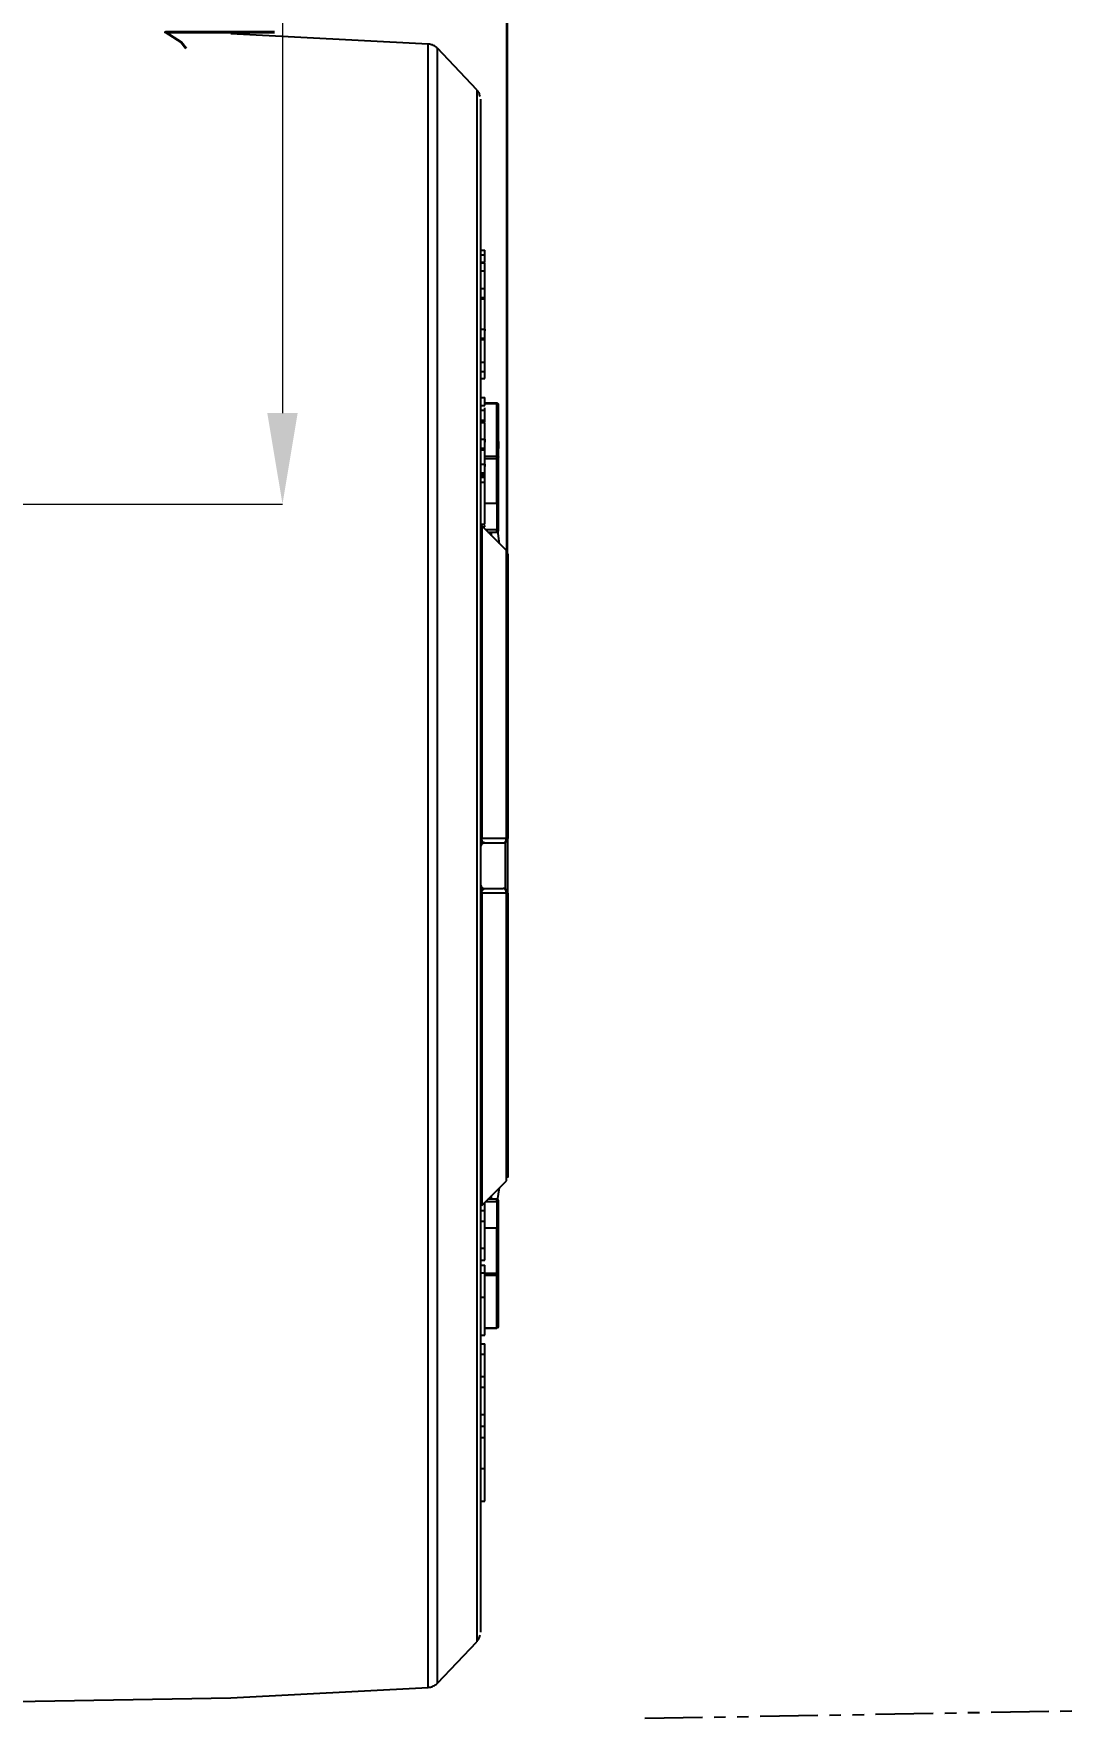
# Model space of a CAD drawing. Header units: millimetres. Extents: x 2278 to 4715, y 679 to 2402.
# Drawn here: x 3638.9 to 3752.6, y 1017 to 1202.3 of the extents above; entities that cross this region are included whole.
import ezdxf

# ---------------------------------------------------------------- set-up
doc = ezdxf.new("R2010")
doc.units = ezdxf.units.MM
doc.linetypes.add('PHANTOM', pattern=[12.7, 6.35, -1.27, 1.27, -1.27, 1.27, -1.27])
doc.layers.add('AM_5', color=3, linetype='Continuous', lineweight=25)
doc.styles.add('SLDTEXTSTYLE1', font='txt.shx', dxfattribs={"width": 0.7, "bigfont": 'gbcbig.shx'})
doc.dimstyles.new('SLDDIMSTYLE12$0', dxfattribs={"dimtxt": 12, "dimasz": 10, "dimexe": 0, "dimexo": 0.0625, "dimgap": 0.875, "dimtad": 1, "dimdec": 1, "dimlfac": 1.8, "dimrnd": 1e-09, "dimzin": 12, "dimdsep": 46, "dimtxsty": 'SLDTEXTSTYLE1', "dimcen": 0.09, "dimdle": 8.16, "dimclrd": 3, "dimclre": 3, "dimadec": 0, "dimazin": 3, "dimtfac": 1, "dimtdec": 1, "dimtofl": 0, "dimtmove": 0, "dimatfit": 3, "dimfxl": 0, "dimfrac": 2, "dimtolj": 1, "dimlwd": 5, "dimlwe": 5, "dimarcsym": 0})

# ---------------------------------------------------------------- blocks, each defined once
blk = doc.blocks.new('*D72')
at = {"layer": 'AM_5', "color": 3, "lineweight": 5, "transparency": 16777216}
blk.add_line((3519.1, 1224.84), (3519.1, 1303.01), dxfattribs=at)
at = {"layer": 'AM_5', "color": 3, "linetype": 'Continuous', "lineweight": 5, "transparency": 16777216}
for p, q in [((3529.1, 1303.01), (3681.1, 1303.01)), ((3691.1, 1143.11), (3691.1, 1303.01))]:
    blk.add_line(p, q, dxfattribs=at)
at = {"layer": 'AM_5', "color": 3, "transparency": 16777216}
for points in [[(3529.1, 1304.68), (3529.1, 1301.35), (3519.1, 1303.01)], [(3681.1, 1304.68), (3681.1, 1301.35), (3691.1, 1303.01)]]:
    blk.add_solid(points, dxfattribs=at)
at = {"layer": 'Defpoints', "color": 0, "transparency": 16777216}
for p in [(3691.1, 1303.01), (3519.1, 1224.77), (3691.1, 1143.05)]:
    blk.add_point(p, dxfattribs=at)
at = {"layer": 'AM_5', "color": 0, "transparency": 16777216, "insert": (3605.1, 1309.89), "char_height": 12, "attachment_point": 5, "style": 'SLDTEXTSTYLE1'}
blk.add_mtext('\\A1;172', dxfattribs=at)
blk = doc.blocks.new('*D62')
at = {"layer": 'AM_5', "color": 3, "lineweight": 5, "transparency": 16777216}
blk.add_line((3635.07, 1267.98), (3666.32, 1267.98), dxfattribs=at)
at = {"layer": 'AM_5', "color": 3, "linetype": 'Continuous', "lineweight": 5, "transparency": 16777216}
for p, q in [((3666.32, 1257.98), (3666.32, 1160.54)), ((3341.94, 1150.54), (3666.32, 1150.54))]:
    blk.add_line(p, q, dxfattribs=at)
at = {"layer": 'AM_5', "color": 3, "transparency": 16777216}
for points in [[(3664.65, 1257.98), (3667.99, 1257.98), (3666.32, 1267.98)], [(3664.65, 1160.54), (3667.99, 1160.54), (3666.32, 1150.54)]]:
    blk.add_solid(points, dxfattribs=at)
at = {"layer": 'Defpoints', "color": 0, "transparency": 16777216}
for p in [(3635.01, 1267.98), (3341.87, 1150.54), (3666.32, 1150.54)]:
    blk.add_point(p, dxfattribs=at)
at = {"layer": 'AM_5', "color": 0, "transparency": 16777216, "insert": (3659.44, 1209.26), "char_height": 12, "attachment_point": 5, "rotation": 90, "style": 'SLDTEXTSTYLE1'}
blk.add_mtext('\\A1;115', dxfattribs=at)
blk = doc.blocks.new('*D64')
at = {"layer": 'AM_5', "color": 3, "lineweight": 5, "transparency": 16777216}
blk.add_line((3690.95, 1143.67), (3690.95, 1277.53), dxfattribs=at)
at = {"layer": 'AM_5', "color": 3, "linetype": 'Continuous', "lineweight": 5, "transparency": 16777216}
for p, q in [((3700.95, 1277.53), (3856.04, 1277.53)), ((3866.04, 1145.48), (3866.04, 1277.53))]:
    blk.add_line(p, q, dxfattribs=at)
at = {"layer": 'AM_5', "color": 3, "transparency": 16777216}
for points in [[(3700.95, 1279.2), (3700.95, 1275.86), (3690.95, 1277.53)], [(3856.04, 1279.2), (3856.04, 1275.86), (3866.04, 1277.53)]]:
    blk.add_solid(points, dxfattribs=at)
at = {"layer": 'Defpoints', "color": 0, "transparency": 16777216}
for p in [(3866.04, 1277.53), (3866.04, 1145.42), (3690.95, 1143.6)]:
    blk.add_point(p, dxfattribs=at)
at = {"layer": 'AM_5', "color": 0, "transparency": 16777216, "insert": (3777.49, 1284.4), "char_height": 12, "attachment_point": 5, "style": 'SLDTEXTSTYLE1'}
blk.add_mtext('\\A1;195', dxfattribs=at)

msp = doc.modelspace()

# ---------------------------------------------------------------- linework, layer by layer
at = {"color": 7, "linetype": 'Continuous', "lineweight": 25}
for p, q in [((3682.354, 1201.116), (3660.625, 1202.254)), ((3687.687, 1196.094), (3683.363, 1200.65)), ((3688.099, 1178.465), (3688.599, 1178.465)), ((3688.599, 1177.955), (3688.599, 1178.465)), ((3688.099, 1177.955), (3688.599, 1177.955)), ((3688.099, 1177.125), (3688.599, 1177.125)), ((3688.099, 1177.061), (3688.599, 1177.061)), ((3688.099, 1176.167), (3688.599, 1176.167)), ((3688.599, 1177.125), (3688.599, 1177.955)), ((3688.599, 1176.167), (3688.599, 1177.061)), ((3688.099, 1174.253), (3688.599, 1174.253)), ((3688.099, 1173.231), (3688.599, 1173.231)), ((3688.099, 1173.104), (3688.599, 1173.104)), ((3688.599, 1173.231), (3688.599, 1174.253)), ((3688.599, 1173.359), (3688.599, 1173.355)), ((3688.599, 1173.104), (3688.599, 1173.231)), ((3688.599, 1169.785), (3688.599, 1173.104)), ((3688.099, 1169.785), (3688.599, 1169.785)), ((3688.099, 1168.764), (3688.599, 1168.764)), ((3688.599, 1168.764), (3688.599, 1169.785)), ((3688.599, 1168.636), (3688.599, 1168.764)), ((3688.099, 1168.636), (3688.599, 1168.636)), ((3688.599, 1166.147), (3688.599, 1168.636)), ((3688.099, 1166.147), (3688.599, 1166.147)), ((3688.099, 1165.126), (3688.599, 1165.126)), ((3688.599, 1165.126), (3688.599, 1166.147)), ((3688.599, 1164.36), (3688.599, 1165.126)), ((3688.099, 1164.36), (3688.599, 1164.36)), ((3688.099, 1162.254), (3688.599, 1162.254)), ((3688.099, 1161.36), (3688.599, 1161.36)), ((3688.599, 1161.36), (3688.599, 1162.254)), ((3689.899, 1161.625), (3688.599, 1161.625)), ((3688.599, 1161.59), (3689.899, 1161.59)), ((3688.099, 1160.849), (3688.599, 1160.849)), ((3688.099, 1159.764), (3688.599, 1159.764)), ((3688.099, 1159.573), (3688.599, 1159.573)), ((3688.099, 1159.509), (3688.599, 1159.509)), ((3688.599, 1159.764), (3688.599, 1160.849)), ((3688.599, 1159.573), (3688.599, 1159.764)), ((3688.599, 1157.658), (3688.599, 1159.509)), ((3688.099, 1157.658), (3688.599, 1157.658)), ((3688.599, 1156.701), (3688.599, 1157.658)), ((3688.099, 1156.701), (3688.599, 1156.701)), ((3688.099, 1156.509), (3688.599, 1156.509)), ((3688.599, 1156.509), (3688.599, 1156.701)), ((3688.599, 1154.914), (3688.599, 1156.509)), ((3688.599, 1155.809), (3689.899, 1155.809)), ((3690.099, 1157.4), (3690.099, 1156.635)), ((3688.099, 1154.914), (3688.599, 1154.914)), ((3688.099, 1153.956), (3688.599, 1153.956)), ((3688.599, 1155.556), (3689.899, 1155.556)), ((3688.599, 1153.956), (3688.599, 1154.914)), ((3688.599, 1153.765), (3688.599, 1153.956)), ((3689.899, 1150.623), (3689.899, 1155.556)), ((3690.099, 1150.765), (3690.099, 1155.697)), ((3688.599, 1153.765), (3688.099, 1153.765)), ((3688.099, 1153.637), (3688.599, 1153.637)), ((3688.099, 1153.51), (3688.599, 1153.51)), ((3688.099, 1152.935), (3688.599, 1152.935)), ((3688.599, 1153.637), (3688.599, 1153.765)), ((3688.599, 1153.573), (3688.599, 1153.637)), ((3688.599, 1153.51), (3688.599, 1153.573)), ((3688.599, 1152.935), (3688.599, 1153.51)), ((3688.599, 1150.623), (3689.899, 1150.623)), ((3688.099, 1148.34), (3688.599, 1148.34)), ((3690.953, 1145.421), (3688.246, 1148.128)), ((3688.353, 1148.021), (3688.599, 1148.021)), ((3688.599, 1148.021), (3688.599, 1148.184)), ((3689.899, 1147.699), (3688.675, 1147.699)), ((3688.929, 1147.445), (3689.899, 1147.445)), ((3688.932, 1147.442), (3689.899, 1147.442)), ((3689.296, 1147.078), (3689.296, 1147.442)), ((3689.299, 1147.075), (3689.299, 1147.442)), ((3689.899, 1147.442), (3689.899, 1147.445)), ((3690.002, 1147.709), (3689.96, 1147.962)), ((3691.06, 1139.407), (3691.035, 1139.334)), ((3691.054, 1139.375), (3691.072, 1139.438)), ((3691.076, 1139.45), (3691.082, 1139.474)), ((3688.246, 1113.803), (3690.953, 1113.806)), ((3688.599, 1113.275), (3690.599, 1113.275)), ((3690.953, 1113.806), (3690.953, 1114.289)), ((3690.953, 1107.744), (3688.246, 1107.746)), ((3688.478, 1108.245), (3688.599, 1108.275)), ((3688.599, 1108.275), (3690.599, 1108.275)), ((3690.953, 1106.813), (3690.953, 1107.744)), ((3691.082, 1084.926), (3691.093, 1084.928)), ((3691.035, 1082.215), (3691.06, 1082.143)), ((3691.072, 1082.112), (3691.054, 1082.175)), ((3691.099, 1081.93), (3691.075, 1082.105)), ((3691.082, 1082.076), (3691.076, 1082.1)), ((3688.246, 1073.421), (3690.953, 1076.128)), ((3689.296, 1074.107), (3689.296, 1074.471)), ((3689.299, 1074.107), (3689.299, 1074.474)), ((3689.984, 1073.967), (3690.202, 1075.377)), ((3688.099, 1072.85), (3688.599, 1072.85)), ((3688.599, 1072.85), (3688.599, 1073.775)), ((3688.599, 1071.705), (3688.599, 1072.85)), ((3688.675, 1073.85), (3689.899, 1073.85)), ((3689.899, 1074.104), (3688.928, 1074.104)), ((3689.899, 1074.107), (3688.931, 1074.107)), ((3689.899, 1074.104), (3689.899, 1074.107)), ((3688.099, 1071.705), (3688.599, 1071.705)), ((3688.599, 1068.687), (3688.599, 1071.705)), ((3689.899, 1070.926), (3688.599, 1070.926)), ((3689.899, 1065.993), (3689.899, 1070.926)), ((3690.099, 1065.852), (3690.099, 1070.784)), ((3688.599, 1068.687), (3688.099, 1068.687)), ((3688.099, 1067.399), (3688.599, 1067.399)), ((3688.099, 1066.873), (3688.599, 1066.873)), ((3688.599, 1063.911), (3688.599, 1066.873)), ((3688.099, 1066.027), (3688.599, 1066.027)), ((3688.599, 1063.351), (3688.599, 1066.027)), ((3688.599, 1065.993), (3689.899, 1065.993)), ((3688.599, 1065.74), (3689.899, 1065.74)), ((3690.099, 1062.713), (3690.099, 1065.852)), ((3688.099, 1063.351), (3688.599, 1063.351)), ((3690.099, 1060.124), (3690.099, 1062.713)), ((3688.599, 1059.958), (3689.899, 1059.958)), ((3688.599, 1059.924), (3689.899, 1059.924)), ((3688.099, 1059.167), (3688.599, 1059.167)), ((3688.099, 1058.206), (3688.599, 1058.206)), ((3688.099, 1057.064), (3688.599, 1057.064)), ((3688.599, 1054.603), (3688.599, 1057.064)), ((3688.099, 1054.603), (3688.599, 1054.603)), ((3688.599, 1053.458), (3688.599, 1054.603)), ((3688.099, 1053.458), (3688.599, 1053.458)), ((3688.599, 1050.439), (3688.599, 1053.458)), ((3688.099, 1050.439), (3688.599, 1050.439)), ((3688.099, 1049.161), (3688.599, 1049.161)), ((3688.099, 1047.916), (3688.599, 1047.916)), ((3688.099, 1044.508), (3688.599, 1044.508)), ((3688.599, 1040.895), (3688.599, 1044.508)), ((3688.099, 1040.895), (3688.599, 1040.895)), ((3683.363, 1020.899), (3687.687, 1025.456)), ((3531.099, 1017.034), (3660.625, 1019.295)), ((3660.625, 1019.295), (3682.354, 1020.434))]:
    msp.add_line(p, q, dxfattribs=at)
at = {"color": 7, "linetype": 'PHANTOM', "lineweight": 25}
msp.add_line((3706.182, 1017.034), (3835.708, 1019.295), dxfattribs=at)
at = {"color": 7, "linetype": 'Continuous', "lineweight": 25, "flags": 128}
for points in [[(3682.354, 1020.434), (3682.354, 1020.442), (3682.354, 1020.695), (3682.354, 1021.296), (3682.354, 1022.245), (3682.354, 1023.537), (3682.354, 1025.167), (3682.354, 1027.129), (3682.354, 1029.416), (3682.354, 1032.018), (3682.354, 1034.925), (3682.354, 1038.127), (3682.354, 1041.61), (3682.354, 1045.362), (3682.354, 1049.367), (3682.354, 1053.611), (3682.354, 1058.076), (3682.354, 1062.745), (3682.354, 1067.601), (3682.354, 1072.624), (3682.354, 1077.795), (3682.354, 1083.094), (3682.354, 1088.5), (3682.354, 1093.993), (3682.354, 1099.55), (3682.354, 1105.152), (3682.354, 1110.775), (3682.354, 1116.398), (3682.354, 1121.999), (3682.354, 1127.557), (3682.354, 1133.05), (3682.354, 1138.456), (3682.354, 1143.755), (3682.354, 1148.926), (3682.354, 1153.949), (3682.354, 1158.804), (3682.354, 1163.474), (3682.354, 1167.939), (3682.354, 1172.182), (3682.354, 1176.188), (3682.354, 1179.939), (3682.354, 1183.422), (3682.354, 1186.624), (3682.354, 1189.532), (3682.354, 1192.134), (3682.354, 1194.42), (3682.354, 1196.382), (3682.354, 1198.013), (3682.354, 1199.305), (3682.354, 1200.253), (3682.354, 1200.855), (3682.354, 1201.107), (3682.354, 1201.116)], [(3683.363, 1020.899), (3683.363, 1020.911), (3683.363, 1021.183), (3683.363, 1021.817), (3683.363, 1022.808), (3683.363, 1024.153), (3683.363, 1025.847), (3683.363, 1027.883), (3683.363, 1030.253), (3683.363, 1032.947), (3683.364, 1035.954), (3683.364, 1039.262), (3683.364, 1042.858), (3683.364, 1046.728), (3683.364, 1050.855), (3683.364, 1055.224), (3683.364, 1059.816), (3683.364, 1064.613), (3683.364, 1069.596), (3683.364, 1074.745), (3683.364, 1080.039), (3683.364, 1085.457), (3683.364, 1090.977), (3683.364, 1096.576), (3683.364, 1102.233), (3683.364, 1107.924), (3683.364, 1113.626), (3683.364, 1119.317), (3683.364, 1124.973), (3683.364, 1130.573), (3683.364, 1136.092), (3683.364, 1141.51), (3683.364, 1146.804), (3683.364, 1151.953), (3683.364, 1156.936), (3683.364, 1161.734), (3683.364, 1166.326), (3683.364, 1170.695), (3683.364, 1174.822), (3683.364, 1178.691), (3683.364, 1182.288), (3683.364, 1185.596), (3683.363, 1188.603), (3683.363, 1191.297), (3683.363, 1193.666), (3683.363, 1195.702), (3683.363, 1197.396), (3683.363, 1198.742), (3683.363, 1199.733), (3683.363, 1200.366), (3683.363, 1200.639), (3683.363, 1200.65)], [(3687.687, 1196.094), (3687.687, 1196.086), (3687.687, 1195.833), (3687.687, 1195.221), (3687.687, 1194.254), (3687.687, 1192.935), (3687.687, 1191.271), (3687.687, 1189.268), (3687.687, 1186.934), (3687.687, 1184.28), (3687.687, 1181.316), (3687.687, 1178.056), (3687.687, 1174.512), (3687.687, 1170.7), (3687.687, 1166.635), (3687.687, 1162.336), (3687.687, 1157.819), (3687.687, 1153.104), (3687.687, 1148.212), (3687.687, 1143.161), (3687.688, 1137.974), (3687.688, 1132.673), (3687.688, 1127.28), (3687.688, 1121.817), (3687.688, 1116.307), (3687.688, 1110.775), (3687.688, 1105.242), (3687.688, 1099.733), (3687.688, 1094.27), (3687.688, 1088.876), (3687.688, 1083.575), (3687.687, 1078.388), (3687.687, 1073.338), (3687.687, 1068.445), (3687.687, 1063.73), (3687.687, 1059.214), (3687.687, 1054.914), (3687.687, 1050.85), (3687.687, 1047.038), (3687.687, 1043.494), (3687.687, 1040.233), (3687.687, 1037.27), (3687.687, 1034.615), (3687.687, 1032.282), (3687.687, 1030.279), (3687.687, 1028.614), (3687.687, 1027.296), (3687.687, 1026.329), (3687.687, 1025.717), (3687.687, 1025.463), (3687.687, 1025.456)], [(3689.899, 1161.59), (3689.899, 1161.607), (3689.899, 1161.619), (3689.899, 1161.624), (3689.899, 1161.625)], [(3689.899, 1155.809), (3689.899, 1156.647), (3689.899, 1157.456), (3689.899, 1158.233), (3689.899, 1158.977), (3689.899, 1159.687), (3689.899, 1160.36), (3689.899, 1160.995), (3689.899, 1161.59)], [(3689.899, 1155.809), (3689.938, 1155.807), (3689.975, 1155.801), (3690.01, 1155.79), (3690.04, 1155.776), (3690.065, 1155.759), (3690.084, 1155.74), (3690.095, 1155.719), (3690.099, 1155.697)], [(3689.899, 1155.556), (3689.899, 1155.582), (3689.899, 1155.612), (3689.899, 1155.644), (3689.899, 1155.678), (3689.899, 1155.713), (3689.899, 1155.747), (3689.899, 1155.779), (3689.899, 1155.809)], [(3689.899, 1150.623), (3689.899, 1150.325), (3689.899, 1149.996), (3689.899, 1149.64), (3689.899, 1149.265), (3689.899, 1148.876), (3689.899, 1148.481), (3689.899, 1148.086), (3689.899, 1147.699)], [(3688.246, 1148.128), (3688.246, 1148.047), (3688.246, 1147.604), (3688.246, 1146.781), (3688.246, 1145.586), (3688.246, 1144.031), (3688.246, 1142.133), (3688.246, 1139.911), (3688.246, 1137.387), (3688.246, 1134.589), (3688.246, 1131.545), (3688.246, 1128.286), (3688.246, 1124.846), (3688.246, 1121.261), (3688.246, 1117.567), (3688.246, 1113.803)], [(3689.899, 1147.504), (3689.899, 1147.523), (3689.899, 1147.545), (3689.899, 1147.569), (3689.899, 1147.594), (3689.899, 1147.62), (3689.899, 1147.646), (3689.899, 1147.673), (3689.899, 1147.699)], [(3689.899, 1147.445), (3689.899, 1147.447), (3689.899, 1147.45), (3689.899, 1147.455), (3689.899, 1147.461), (3689.899, 1147.47), (3689.899, 1147.48), (3689.899, 1147.491), (3689.899, 1147.504)], [(3690.203, 1146.171), (3690.063, 1147.311), (3690.036, 1147.496)], [(3690.953, 1114.289), (3690.953, 1117.271), (3690.953, 1120.669), (3690.953, 1123.967), (3690.953, 1127.13), (3690.953, 1130.127), (3690.953, 1132.926), (3690.953, 1135.5), (3690.953, 1137.821), (3690.953, 1139.867), (3690.953, 1141.616), (3690.953, 1143.05), (3690.953, 1144.156), (3690.953, 1144.921), (3690.953, 1145.339), (3690.953, 1145.421)], [(3690.81, 1113.321), (3690.81, 1110.775), (3690.81, 1108.227)], [(3688.246, 1107.746), (3688.246, 1103.982), (3688.246, 1100.289), (3688.246, 1096.704), (3688.246, 1093.264), (3688.246, 1090.005), (3688.246, 1086.961), (3688.246, 1084.162), (3688.246, 1081.639), (3688.246, 1079.417), (3688.246, 1077.518), (3688.246, 1075.964), (3688.246, 1074.768), (3688.246, 1073.945), (3688.246, 1073.503), (3688.246, 1073.421)], [(3690.953, 1076.128), (3690.953, 1076.211), (3690.953, 1076.628), (3690.953, 1077.393), (3690.953, 1078.499), (3690.953, 1079.934), (3690.953, 1081.683), (3690.953, 1083.729), (3690.953, 1086.05), (3690.953, 1088.623), (3690.953, 1091.423), (3690.953, 1094.419), (3690.953, 1097.583), (3690.953, 1100.88), (3690.953, 1104.279), (3690.953, 1106.813)], [(3689.899, 1074.045), (3689.899, 1074.058), (3689.899, 1074.069), (3689.899, 1074.079), (3689.899, 1074.087), (3689.899, 1074.094), (3689.899, 1074.099), (3689.899, 1074.102), (3689.899, 1074.104)], [(3689.899, 1073.85), (3689.899, 1073.876), (3689.899, 1073.902), (3689.899, 1073.929), (3689.899, 1073.955), (3689.899, 1073.98), (3689.899, 1074.003), (3689.899, 1074.025), (3689.899, 1074.045)], [(3689.899, 1073.85), (3689.899, 1073.463), (3689.899, 1073.068), (3689.899, 1072.673), (3689.899, 1072.284), (3689.899, 1071.908), (3689.899, 1071.553), (3689.899, 1071.223), (3689.899, 1070.926)], [(3689.899, 1065.74), (3689.899, 1065.77), (3689.899, 1065.802), (3689.899, 1065.836), (3689.899, 1065.871), (3689.899, 1065.905), (3689.899, 1065.937), (3689.899, 1065.967), (3689.899, 1065.993)], [(3689.899, 1065.74), (3689.938, 1065.742), (3689.975, 1065.748), (3690.01, 1065.758), (3690.04, 1065.772), (3690.065, 1065.789), (3690.084, 1065.809), (3690.095, 1065.83), (3690.099, 1065.852)], [(3689.899, 1059.958), (3689.899, 1060.554), (3689.899, 1061.189), (3689.899, 1061.862), (3689.899, 1062.572), (3689.899, 1063.316), (3689.899, 1064.093), (3689.899, 1064.902), (3689.899, 1065.74)], [(3689.899, 1059.983), (3689.899, 1059.96), (3689.899, 1059.943), (3689.899, 1059.931), (3689.899, 1059.925), (3689.899, 1059.924)], [(3689.899, 1059.924), (3689.899, 1059.925), (3689.899, 1059.93), (3689.899, 1059.941), (3689.899, 1059.958)]]:
    msp.add_lwpolyline(points, dxfattribs=at)
at = {"color": 7, "linetype": 'Continuous', "lineweight": 25}
for centre, radius, start, end in [((3689.915, 1161.406), 0.185, 5.85572, 94.84996), ((3689.924, 1155.733), 0.179, 261.95044, 348.57855), ((3689.924, 1150.8), 0.179, 261.95044, 348.57855), ((3689.945, 1147.472), 0.232, 48.45882, 101.56135), ((3689.899, 1147.645), 0.2, 269.98753, 359.98753), ((3689.899, 1147.642), 0.2, 270, 360), ((3688.599, 1112.775), 0.5, 89.99997, 180), ((3690.599, 1113.775), 0.5, 270, 360), ((3690.971, 1113.53), 0.277, 62.37638, 93.77215), ((3688.599, 1108.775), 0.5, 180, 270.00004), ((3690.599, 1107.775), 0.5, 360, 90), ((3690.971, 1108.02), 0.277, 266.22785, 297.62362), ((3689.899, 1073.907), 0.2, 360, 90), ((3689.899, 1073.904), 0.2, 0.01246, 90.01247), ((3689.945, 1074.077), 0.232, 258.43864, 311.54119), ((3689.924, 1070.749), 0.179, 11.42145, 98.04956), ((3689.924, 1065.816), 0.179, 11.42145, 98.04956), ((3689.915, 1060.143), 0.185, 265.15004, 354.14429)]:
    msp.add_arc(centre, radius, start, end, dxfattribs=at)
for points, knots in [([(3683.37, 1200.621), (3683.332, 1200.668), (3683.189, 1200.842), (3682.843, 1201.041), (3682.522, 1201.083), (3682.366, 1201.104)], [0, 0, 0, 0, 0.1560443, 0.589322, 1, 1, 1, 1]), ([(3688.07, 1195.339), (3688.036, 1195.479), (3687.974, 1195.732), (3687.807, 1195.931), (3687.732, 1196.019)], [0, 0, 0, 0, 0.5529909, 1, 1, 1, 1]), ([(3688.099, 1195.054), (3688.099, 1194.997), (3688.099, 1194.881), (3688.099, 1193.524), (3688.099, 1191.313), (3688.099, 1188.19), (3688.099, 1184.211), (3688.099, 1179.415), (3688.099, 1173.857), (3688.099, 1167.598), (3688.099, 1160.708), (3688.099, 1153.263), (3688.099, 1145.346), (3688.099, 1137.045), (3688.099, 1128.452), (3688.099, 1119.663), (3688.099, 1113.737), (3688.099, 1110.775)], [0, 0, 0, 0, 0.0663505, 0.1330398, 0.199729, 0.2664183, 0.3331075, 0.3997968, 0.466486, 0.5331753, 0.5998645, 0.6665538, 0.733243, 0.7999323, 0.8666215, 0.9333108, 1, 1, 1, 1]), ([(3688.599, 1174.253), (3688.599, 1174.514), (3688.599, 1174.971), (3688.599, 1175.522), (3688.599, 1175.84), (3688.599, 1175.981), (3688.599, 1176.052), (3688.599, 1176.112), (3688.599, 1176.149), (3688.599, 1176.167)], [0, 0, 0, 0, 0.4018451, 0.700925, 0.8501447, 0.9000038, 0.92545, 0.9625731, 1, 1, 1, 1]), ([(3688.599, 1169.657), (3688.599, 1170.113), (3688.599, 1170.95), (3688.599, 1171.772), (3688.599, 1172.146)], [0, 0, 0, 0, 0.5444227, 1, 1, 1, 1]), ([(3688.599, 1169.785), (3688.599, 1169.767), (3688.599, 1169.731), (3688.599, 1169.673), (3688.599, 1169.615), (3688.599, 1169.587), (3688.599, 1169.589), (3688.599, 1169.589)], [0, 0, 0, 0, 0.1133857, 0.2261004, 0.4521085, 0.9035522, 1, 1, 1, 1]), ([(3690.084, 1161.478), (3690.082, 1161.489), (3690.078, 1161.51), (3690.063, 1161.539), (3690.043, 1161.565), (3690.018, 1161.587), (3689.989, 1161.604), (3689.959, 1161.616), (3689.928, 1161.623), (3689.908, 1161.624), (3689.899, 1161.625)], [0, 0, 0, 0, 0.1371732, 0.2714331, 0.4024836, 0.5300389, 0.6538238, 0.7735757, 0.8890458, 1, 1, 1, 1]), ([(3688.599, 1160.849), (3688.599, 1160.865), (3688.599, 1160.953), (3688.599, 1161.039), (3688.599, 1161.111)], [0, 0, 0, 0, 0.1741084, 1, 1, 1, 1]), ([(3688.599, 1157.658), (3688.599, 1157.633), (3688.599, 1157.596), (3688.599, 1157.545), (3688.599, 1157.5), (3688.599, 1157.45), (3688.599, 1157.373), (3688.599, 1157.32), (3688.599, 1157.331), (3688.599, 1157.339)], [0, 0, 0, 0, 0.0628935, 0.0931861, 0.1255191, 0.1834586, 0.2508615, 0.5002621, 1, 1, 1, 1]), ([(3688.599, 1154.914), (3688.599, 1154.898), (3688.599, 1154.872), (3688.599, 1154.833), (3688.599, 1154.8), (3688.599, 1154.744), (3688.599, 1154.684), (3688.599, 1154.65), (3688.599, 1154.655), (3688.599, 1154.658)], [0, 0, 0, 0, 0.0518131, 0.0882956, 0.1299462, 0.1775457, 0.3534829, 0.7059159, 1, 1, 1, 1]), ([(3688.599, 1148.34), (3688.599, 1148.859), (3688.599, 1149.887), (3688.599, 1151.432), (3688.599, 1152.43), (3688.599, 1152.935)], [0, 0, 0, 0, 0.3347977, 0.6633059, 1, 1, 1, 1]), ([(3690.099, 1147.645), (3690.099, 1147.917), (3690.099, 1148.472), (3690.099, 1149.324), (3690.099, 1150.126), (3690.099, 1150.554), (3690.099, 1150.765)], [0, 0, 0, 0, 0.24558897, 0.5, 0.75441103, 1, 1, 1, 1]), ([(3691.099, 1145.068), (3691.099, 1145.023), (3691.099, 1144.933), (3691.099, 1144.19), (3691.099, 1142.755), (3691.099, 1140.208), (3691.099, 1136.665), (3691.099, 1132.939), (3691.099, 1129.4), (3691.099, 1125.628), (3691.099, 1121.716), (3691.099, 1117.765), (3691.099, 1115.093), (3691.099, 1113.775)], [0, 0, 0, 0, 0.07827687, 0.15871, 0.24116849, 0.36932909, 0.49988873, 0.58696496, 0.67333854, 0.75883145, 0.84127172, 0.92171409, 1, 1, 1, 1]), ([(3691.099, 1139.62), (3691.099, 1139.752), (3691.099, 1140.016), (3691.099, 1140.378), (3691.099, 1140.714), (3691.099, 1141.021), (3691.099, 1141.3), (3691.099, 1141.55), (3691.099, 1141.701), (3691.099, 1141.804), (3691.099, 1141.92), (3691.099, 1142.074), (3691.099, 1142.215), (3691.099, 1142.421), (3691.099, 1142.46), (3691.099, 1142.492)], [0, 0, 0, 0, 0.07144385, 0.14288374, 0.21431988, 0.28576303, 0.35720674, 0.42863778, 0.50005558, 0.50406448, 0.53604837, 0.6252562, 0.69323765, 0.75009307, 1, 1, 1, 1]), ([(3691.03, 1139.331), (3691.047, 1139.368), (3691.088, 1139.46), (3691.095, 1139.56), (3691.099, 1139.62)], [0, 0, 0, 0, 0.4097539, 1, 1, 1, 1]), ([(3691.099, 1139.62), (3691.099, 1139.572), (3691.099, 1139.521), (3691.083, 1139.474), (3691.082, 1139.471)], [0, 0, 0, 0, 0.946273, 1, 1, 1, 1]), ([(3691.099, 1107.777), (3691.099, 1108.776), (3691.099, 1111.029), (3691.099, 1114.552), (3691.099, 1118.274), (3691.099, 1121.891), (3691.099, 1125.349), (3691.099, 1128.604), (3691.099, 1131.599), (3691.099, 1134.325), (3691.099, 1135.855), (3691.099, 1136.62)], [0, 0, 0, 0, 0.0904762, 0.2041666, 0.3178571, 0.4315476, 0.5452381, 0.6589286, 0.772619, 0.8863095, 1, 1, 1, 1]), ([(3688.229, 1113.362), (3688.251, 1113.347), (3688.309, 1113.307), (3688.413, 1113.306), (3688.478, 1113.305)], [0, 0, 0, 0, 0.3808157, 1, 1, 1, 1]), ([(3688.599, 1113.275), (3688.559, 1113.28), (3688.479, 1113.291), (3688.384, 1113.368), (3688.317, 1113.468), (3688.277, 1113.56), (3688.254, 1113.656), (3688.245, 1113.74), (3688.246, 1113.782), (3688.246, 1113.803)], [0, 0, 0, 0, 0.28654563, 0.56106869, 0.68919014, 0.8054766, 0.90650496, 0.95317639, 1, 1, 1, 1]), ([(3690.599, 1113.275), (3690.646, 1113.282), (3690.719, 1113.293), (3690.803, 1113.362), (3690.861, 1113.433), (3690.905, 1113.516), (3690.947, 1113.64), (3690.951, 1113.74), (3690.953, 1113.806)], [0, 0, 0, 0, 0.238585, 0.3787456, 0.4999975, 0.6362115, 0.761415, 1, 1, 1, 1]), ([(3688.099, 1110.775), (3688.099, 1107.812), (3688.099, 1101.887), (3688.099, 1093.097), (3688.099, 1084.505), (3688.099, 1076.203), (3688.099, 1068.286), (3688.099, 1060.842), (3688.099, 1053.951), (3688.099, 1047.692), (3688.099, 1042.134), (3688.099, 1037.338), (3688.099, 1033.36), (3688.099, 1030.236), (3688.099, 1028.026), (3688.099, 1026.668), (3688.099, 1026.552), (3688.099, 1026.495)], [0, 0, 0, 0, 0.066684, 0.133368, 0.200052, 0.266736, 0.33342, 0.400104, 0.466788, 0.533472, 0.600156, 0.66684, 0.7335241, 0.8002081, 0.8668921, 0.9335761, 1, 1, 1, 1]), ([(3688.478, 1108.245), (3688.413, 1108.244), (3688.309, 1108.242), (3688.251, 1108.203), (3688.229, 1108.188)], [0, 0, 0, 0, 0.6187385, 1, 1, 1, 1]), ([(3688.246, 1107.746), (3688.246, 1107.767), (3688.245, 1107.81), (3688.254, 1107.894), (3688.277, 1107.99), (3688.317, 1108.081), (3688.384, 1108.183), (3688.44, 1108.22), (3688.478, 1108.245)], [0, 0, 0, 0, 0.0657455, 0.1312299, 0.2728945, 0.435902, 0.6154442, 1, 1, 1, 1]), ([(3690.953, 1107.744), (3690.951, 1107.809), (3690.947, 1107.909), (3690.905, 1108.033), (3690.861, 1108.117), (3690.803, 1108.188), (3690.719, 1108.256), (3690.646, 1108.268), (3690.599, 1108.275)], [0, 0, 0, 0, 0.2385849, 0.3638389, 0.5000025, 0.6213043, 0.7614151, 1, 1, 1, 1]), ([(3691.099, 1107.775), (3691.099, 1106.413), (3691.099, 1103.69), (3691.099, 1099.718), (3691.099, 1095.902), (3691.099, 1092.3), (3691.099, 1088.964), (3691.099, 1085.941), (3691.099, 1083.276), (3691.099, 1081.005), (3691.099, 1079.164), (3691.099, 1077.768), (3691.099, 1076.88), (3691.099, 1076.467), (3691.099, 1076.524), (3691.099, 1076.539)], [0, 0, 0, 0, 0.0808771, 0.1617542, 0.2426313, 0.3235084, 0.4043855, 0.4852626, 0.5661397, 0.6470168, 0.7278939, 0.808771, 0.8896481, 0.9705252, 1, 1, 1, 1]), ([(3691.099, 1084.93), (3691.099, 1085.695), (3691.099, 1087.225), (3691.099, 1089.951), (3691.099, 1092.946), (3691.099, 1096.2), (3691.099, 1099.659), (3691.099, 1103.278), (3691.099, 1105.937), (3691.099, 1107.38), (3691.099, 1107.566)], [0, 0, 0, 0, 0.1398935, 0.2797871, 0.4196806, 0.5595741, 0.6994677, 0.8393612, 0.9792547, 1, 1, 1, 1]), ([(3691.076, 1082.094), (3691.079, 1082.086), (3691.098, 1082.034), (3691.099, 1081.978), (3691.099, 1081.93)], [0, 0, 0, 0, 0.1486571, 1, 1, 1, 1]), ([(3691.099, 1079.111), (3691.099, 1079.106), (3691.099, 1079.091), (3691.099, 1079.576), (3691.099, 1080.475), (3691.099, 1081.445), (3691.099, 1081.93)], [0, 0, 0, 0, 0.1673104, 0.4448736, 0.7224368, 1, 1, 1, 1]), ([(3690.099, 1070.784), (3690.099, 1070.995), (3690.099, 1071.423), (3690.099, 1072.224), (3690.099, 1073.077), (3690.099, 1073.631), (3690.099, 1073.904)], [0, 0, 0, 0, 0.24558897, 0.5, 0.75441103, 1, 1, 1, 1]), ([(3688.599, 1067.399), (3688.599, 1067.486), (3688.599, 1067.66), (3688.599, 1067.963), (3688.599, 1068.359), (3688.599, 1068.556), (3688.599, 1068.687)], [0, 0, 0, 0, 0.1250401, 0.2502359, 0.4998742, 1, 1, 1, 1]), ([(3688.599, 1059.167), (3688.599, 1059.201), (3688.599, 1059.271), (3688.599, 1059.901), (3688.599, 1060.733), (3688.599, 1061.523), (3688.599, 1062.416), (3688.599, 1063.039), (3688.599, 1063.351)], [0, 0, 0, 0, 0.25015941, 0.49958066, 0.62466902, 0.74973011, 0.87480959, 1, 1, 1, 1]), ([(3688.599, 1057.064), (3688.599, 1057.159), (3688.599, 1057.278), (3688.599, 1057.554), (3688.599, 1057.798), (3688.599, 1058.042), (3688.599, 1058.206)], [0, 0, 0, 0, 0.5004596, 0.6283614, 0.7507034, 1, 1, 1, 1]), ([(3688.599, 1049.161), (3688.599, 1049.247), (3688.599, 1049.419), (3688.599, 1049.72), (3688.599, 1050.112), (3688.599, 1050.308), (3688.599, 1050.439)], [0, 0, 0, 0, 0.125077, 0.2502224, 0.4998872, 1, 1, 1, 1]), ([(3688.599, 1047.745), (3688.599, 1047.905), (3688.599, 1048.146), (3688.599, 1048.65), (3688.599, 1048.991), (3688.599, 1049.161)], [0, 0, 0, 0, 0.5005372, 0.7503463, 1, 1, 1, 1]), ([(3688.599, 1044.508), (3688.599, 1044.911), (3688.599, 1045.718), (3688.599, 1046.708), (3688.599, 1047.36), (3688.599, 1047.709), (3688.599, 1047.854), (3688.599, 1047.91), (3688.599, 1047.914), (3688.599, 1047.916)], [0, 0, 0, 0, 0.2503213, 0.4998014, 0.6247836, 0.7496745, 0.8746984, 0.9373467, 1, 1, 1, 1]), ([(3687.784, 1025.584), (3687.818, 1025.626), (3687.912, 1025.739), (3688.001, 1025.945), (3688.056, 1026.108), (3688.068, 1026.185), (3688.068, 1026.188)], [0, 0, 0, 0, 0.2393477, 0.6547521, 0.9846919, 1, 1, 1, 1]), ([(3682.358, 1020.459), (3682.439, 1020.457), (3682.684, 1020.454), (3683.032, 1020.623), (3683.298, 1020.809), (3683.391, 1020.936), (3683.406, 1020.956)], [0, 0, 0, 0, 0.20194111, 0.60715045, 0.93704978, 1, 1, 1, 1])]:
    msp.add_open_spline(points, degree=3, knots=knots, dxfattribs=at)
msp.add_open_spline([(3690.099, 1155.697), (3690.099, 1156.789), (3690.099, 1158.973), (3690.099, 1160.608), (3690.099, 1161.425)], degree=3, dxfattribs=at)

# ---------------------------------------------------------------- dimensions: what is measured, and where the dimension line sits
at = {"layer": 'AM_5'}
dim = msp.add_linear_dim(base=(3691.099, 1303.013), p1=(3519.099, 1224.775), p2=(3691.099, 1143.05), angle=360, dimstyle='SLDDIMSTYLE12$0', override={"dimlfac": 1}, dxfattribs=at)
dim.commit()
dim.dimension.update_dxf_attribs({"geometry": '*D72', "text_midpoint": (3605.099, 1303.013), "dimtype": 160})
dim = msp.add_linear_dim(base=(3866.036, 1277.529), p1=(3690.953, 1143.603), p2=(3866.036, 1145.421), text='195', dimstyle='SLDDIMSTYLE12$0', override={"dimlfac": 1}, dxfattribs=at)
dim.commit()
dim.dimension.update_dxf_attribs({"geometry": '*D64', "text_midpoint": (3777.487, 1277.529), "dimtype": 160})
dim = msp.add_linear_dim(base=(3666.319, 1150.541), p1=(3635.008, 1267.984), p2=(3341.874, 1150.541), angle=90, text='115', dimstyle='SLDDIMSTYLE12$0', override={"dimlfac": 1, "dimpost": ''}, dxfattribs=at)
dim.commit()
dim.dimension.update_dxf_attribs({"geometry": '*D62', "text_midpoint": (3659.444, 1209.263)})

doc.saveas('drawing.dxf')
